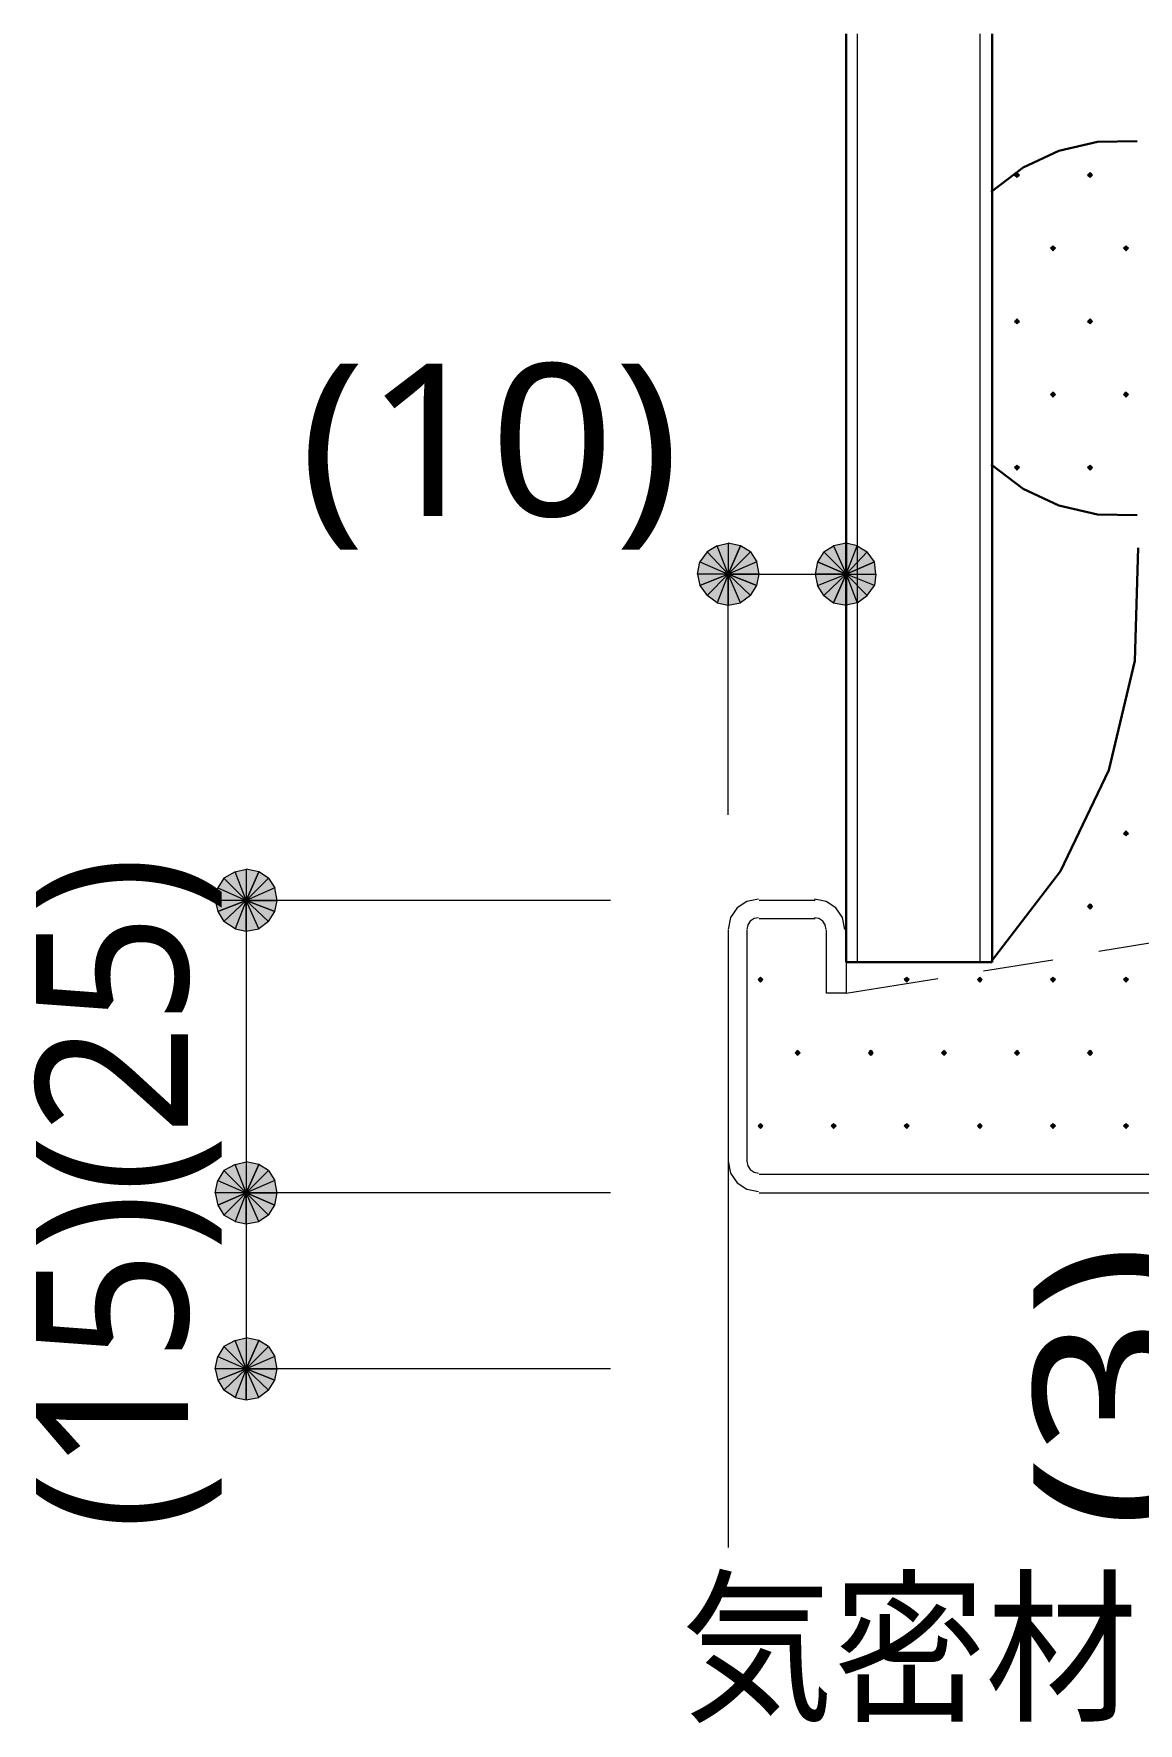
# Model space of a CAD drawing. Header units: millimetres. Extents: x 0 to 420, y 0 to 297.
# Drawn here: x 125.63 to 144.5, y 124.04 to 152.89 of the extents above; entities that cross this region are included whole.
import ezdxf
from ezdxf.enums import TextEntityAlignment as Align

# ---------------------------------------------------------------- set-up
doc = ezdxf.new("R2010")
doc.units = ezdxf.units.MM
doc.styles.add('kst32b', font='NotoSansJP-Variable.ttf')

msp = doc.modelspace()

# ---------------------------------------------------------------- hatches: boundary and pattern name
for points in [[(142.43, 150.516), (142.409, 150.495), (142.388, 150.474), (142.409, 150.453), (142.43, 150.431), (142.452, 150.453), (142.473, 150.474), (142.452, 150.495), (142.43, 150.516)], [(143.679, 150.516), (143.658, 150.495), (143.637, 150.474), (143.658, 150.453), (143.679, 150.431), (143.701, 150.453), (143.722, 150.474), (143.701, 150.495), (143.679, 150.516)], [(143.044, 149.267), (143.023, 149.246), (143.002, 149.225), (143.023, 149.204), (143.044, 149.183), (143.066, 149.204), (143.087, 149.225), (143.066, 149.246), (143.044, 149.267)], [(144.293, 149.267), (144.272, 149.246), (144.251, 149.225), (144.272, 149.204), (144.293, 149.183), (144.314, 149.204), (144.336, 149.225), (144.314, 149.246), (144.293, 149.267)], [(142.43, 148.018), (142.409, 147.997), (142.388, 147.976), (142.409, 147.955), (142.43, 147.934), (142.452, 147.955), (142.473, 147.976), (142.452, 147.997), (142.43, 148.018)], [(143.679, 148.018), (143.658, 147.997), (143.637, 147.976), (143.658, 147.955), (143.679, 147.934), (143.701, 147.955), (143.722, 147.976), (143.701, 147.997), (143.679, 148.018)], [(143.044, 146.77), (143.023, 146.748), (143.002, 146.727), (143.023, 146.706), (143.044, 146.685), (143.066, 146.706), (143.087, 146.727), (143.066, 146.748), (143.044, 146.77)], [(144.293, 146.77), (144.272, 146.748), (144.251, 146.727), (144.272, 146.706), (144.293, 146.685), (144.314, 146.706), (144.336, 146.727), (144.314, 146.748), (144.293, 146.77)], [(142.43, 145.521), (142.409, 145.5), (142.388, 145.479), (142.409, 145.457), (142.43, 145.436), (142.452, 145.457), (142.473, 145.479), (142.452, 145.5), (142.43, 145.521)], [(143.679, 145.521), (143.658, 145.5), (143.637, 145.479), (143.658, 145.457), (143.679, 145.436), (143.701, 145.457), (143.722, 145.479), (143.701, 145.5), (143.679, 145.521)], [(137.986, 143.468), (138.028, 143.658), (137.499, 143.658), (137.986, 143.468)], [(139.023, 143.87), (138.98, 143.658), (139.51, 143.658), (139.023, 143.87)], [(144.293, 139.277), (144.272, 139.255), (144.251, 139.234), (144.272, 139.213), (144.293, 139.192), (144.314, 139.213), (144.336, 139.234), (144.314, 139.255), (144.293, 139.277)], [(129.752, 137.901), (129.794, 138.091), (129.265, 138.091), (129.752, 137.901)], [(143.679, 138.028), (143.658, 138.007), (143.637, 137.985), (143.658, 137.964), (143.679, 137.943), (143.701, 137.964), (143.722, 137.985), (143.701, 138.007), (143.679, 138.028)], [(138.049, 136.779), (138.028, 136.758), (138.007, 136.737), (138.028, 136.715), (138.049, 136.694), (138.07, 136.715), (138.091, 136.737), (138.07, 136.758), (138.049, 136.779)], [(140.547, 136.779), (140.526, 136.758), (140.504, 136.737), (140.526, 136.715), (140.547, 136.694), (140.568, 136.715), (140.589, 136.737), (140.568, 136.758), (140.547, 136.779)], [(141.796, 136.779), (141.774, 136.758), (141.753, 136.737), (141.774, 136.715), (141.796, 136.694), (141.817, 136.715), (141.838, 136.737), (141.817, 136.758), (141.796, 136.779)], [(143.044, 136.779), (143.023, 136.758), (143.002, 136.737), (143.023, 136.715), (143.044, 136.694), (143.066, 136.715), (143.087, 136.737), (143.066, 136.758), (143.044, 136.779)], [(144.293, 136.779), (144.272, 136.758), (144.251, 136.737), (144.272, 136.715), (144.293, 136.694), (144.314, 136.715), (144.336, 136.737), (144.314, 136.758), (144.293, 136.779)], [(138.684, 135.53), (138.663, 135.509), (138.642, 135.488), (138.663, 135.467), (138.684, 135.446), (138.705, 135.467), (138.726, 135.488), (138.705, 135.509), (138.684, 135.53)], [(139.933, 135.53), (139.912, 135.509), (139.891, 135.488), (139.912, 135.467), (139.933, 135.446), (139.954, 135.467), (139.975, 135.488), (139.954, 135.509), (139.933, 135.53)], [(141.182, 135.53), (141.161, 135.509), (141.139, 135.488), (141.161, 135.467), (141.182, 135.446), (141.203, 135.467), (141.224, 135.488), (141.203, 135.509), (141.182, 135.53)], [(142.43, 135.53), (142.409, 135.509), (142.388, 135.488), (142.409, 135.467), (142.43, 135.446), (142.452, 135.467), (142.473, 135.488), (142.452, 135.509), (142.43, 135.53)], [(143.679, 135.53), (143.658, 135.509), (143.637, 135.488), (143.658, 135.467), (143.679, 135.446), (143.701, 135.467), (143.722, 135.488), (143.701, 135.509), (143.679, 135.53)], [(138.049, 134.281), (138.028, 134.26), (138.007, 134.239), (138.028, 134.218), (138.049, 134.197), (138.07, 134.218), (138.091, 134.239), (138.07, 134.26), (138.049, 134.281)], [(139.298, 134.281), (139.277, 134.26), (139.255, 134.239), (139.277, 134.218), (139.298, 134.197), (139.319, 134.218), (139.34, 134.239), (139.319, 134.26), (139.298, 134.281)], [(140.547, 134.281), (140.526, 134.26), (140.504, 134.239), (140.526, 134.218), (140.547, 134.197), (140.568, 134.218), (140.589, 134.239), (140.568, 134.26), (140.547, 134.281)], [(141.796, 134.281), (141.774, 134.26), (141.753, 134.239), (141.774, 134.218), (141.796, 134.197), (141.817, 134.218), (141.838, 134.239), (141.817, 134.26), (141.796, 134.281)], [(143.044, 134.281), (143.023, 134.26), (143.002, 134.239), (143.023, 134.218), (143.044, 134.197), (143.066, 134.218), (143.087, 134.239), (143.066, 134.26), (143.044, 134.281)], [(144.293, 134.281), (144.272, 134.26), (144.251, 134.239), (144.272, 134.218), (144.293, 134.197), (144.314, 134.218), (144.336, 134.239), (144.314, 134.26), (144.293, 134.281)], [(129.752, 132.884), (129.794, 133.096), (129.265, 133.096), (129.752, 132.884)], [(129.752, 129.9), (129.794, 130.09), (129.265, 130.09), (129.752, 129.9)]]:
    msp.add_hatch(color=7).paths.add_polyline_path(points)
h = msp.add_hatch(color=7)
h.paths.add_polyline_path([(137.139, 144.039), (137.012, 143.87), (137.499, 143.658), (137.139, 144.039)])
h.paths.add_polyline_path([(137.012, 143.87), (137.499, 143.658), (136.97, 143.658), (137.012, 143.87)])
h.paths.add_polyline_path([(137.499, 143.658), (136.97, 143.658), (137.012, 143.468), (137.499, 143.658)])
h = msp.add_hatch(color=7)
h.paths.add_polyline_path([(137.71, 144.145), (137.499, 144.187), (137.499, 143.658), (137.71, 144.145)])
h.paths.add_polyline_path([(137.499, 144.187), (137.499, 143.658), (137.308, 144.145), (137.499, 144.187)])
h.paths.add_polyline_path([(137.499, 143.658), (137.308, 144.145), (137.139, 144.039), (137.499, 143.658)])
h = msp.add_hatch(color=7)
h.paths.add_polyline_path([(138.028, 143.658), (137.986, 143.87), (137.499, 143.658), (138.028, 143.658)])
h.paths.add_polyline_path([(137.986, 143.87), (137.499, 143.658), (137.88, 144.039), (137.986, 143.87)])
h.paths.add_polyline_path([(137.499, 143.658), (137.88, 144.039), (137.71, 144.145), (137.499, 143.658)])
h = msp.add_hatch(color=7)
h.paths.add_polyline_path([(139.51, 144.187), (139.298, 144.145), (139.51, 143.658), (139.51, 144.187)])
h.paths.add_polyline_path([(139.298, 144.145), (139.51, 143.658), (139.129, 144.039), (139.298, 144.145)])
h.paths.add_polyline_path([(139.51, 143.658), (139.129, 144.039), (139.023, 143.87), (139.51, 143.658)])
h = msp.add_hatch(color=7)
h.paths.add_polyline_path([(139.996, 143.87), (139.869, 144.039), (139.51, 143.658), (139.996, 143.87)])
h.paths.add_polyline_path([(139.869, 144.039), (139.51, 143.658), (139.7, 144.145), (139.869, 144.039)])
h.paths.add_polyline_path([(139.51, 143.658), (139.7, 144.145), (139.51, 144.187), (139.51, 143.658)])
h = msp.add_hatch(color=7)
h.paths.add_polyline_path([(137.012, 143.468), (137.139, 143.298), (137.499, 143.658), (137.012, 143.468)])
h.paths.add_polyline_path([(137.139, 143.298), (137.499, 143.658), (137.308, 143.171), (137.139, 143.298)])
h.paths.add_polyline_path([(137.499, 143.658), (137.308, 143.171), (137.499, 143.129), (137.499, 143.658)])
h = msp.add_hatch(color=7)
h.paths.add_polyline_path([(137.499, 143.129), (137.71, 143.171), (137.499, 143.658), (137.499, 143.129)])
h.paths.add_polyline_path([(137.71, 143.171), (137.499, 143.658), (137.88, 143.298), (137.71, 143.171)])
h.paths.add_polyline_path([(137.499, 143.658), (137.88, 143.298), (137.986, 143.468), (137.499, 143.658)])
h = msp.add_hatch(color=7)
h.paths.add_polyline_path([(138.98, 143.658), (139.023, 143.468), (139.51, 143.658), (138.98, 143.658)])
h.paths.add_polyline_path([(139.023, 143.468), (139.51, 143.658), (139.129, 143.298), (139.023, 143.468)])
h.paths.add_polyline_path([(139.51, 143.658), (139.129, 143.298), (139.298, 143.171), (139.51, 143.658)])
h = msp.add_hatch(color=7)
h.paths.add_polyline_path([(139.298, 143.171), (139.51, 143.129), (139.51, 143.658), (139.298, 143.171)])
h.paths.add_polyline_path([(139.51, 143.129), (139.51, 143.658), (139.7, 143.171), (139.51, 143.129)])
h.paths.add_polyline_path([(139.51, 143.658), (139.7, 143.171), (139.869, 143.298), (139.51, 143.658)])
h = msp.add_hatch(color=7)
h.paths.add_polyline_path([(139.869, 143.298), (139.996, 143.468), (139.51, 143.658), (139.869, 143.298)])
h.paths.add_polyline_path([(139.996, 143.468), (139.51, 143.658), (140.018, 143.658), (139.996, 143.468)])
h.paths.add_polyline_path([(139.51, 143.658), (140.018, 143.658), (139.996, 143.87), (139.51, 143.658)])
h = msp.add_hatch(color=7)
h.paths.add_polyline_path([(128.884, 138.472), (128.778, 138.303), (129.265, 138.091), (128.884, 138.472)])
h.paths.add_polyline_path([(128.778, 138.303), (129.265, 138.091), (128.736, 138.091), (128.778, 138.303)])
h.paths.add_polyline_path([(129.265, 138.091), (128.736, 138.091), (128.778, 137.901), (129.265, 138.091)])
h = msp.add_hatch(color=7)
h.paths.add_polyline_path([(129.477, 138.578), (129.265, 138.621), (129.265, 138.091), (129.477, 138.578)])
h.paths.add_polyline_path([(129.265, 138.621), (129.265, 138.091), (129.074, 138.578), (129.265, 138.621)])
h.paths.add_polyline_path([(129.265, 138.091), (129.074, 138.578), (128.884, 138.472), (129.265, 138.091)])
h = msp.add_hatch(color=7)
h.paths.add_polyline_path([(129.794, 138.091), (129.752, 138.303), (129.265, 138.091), (129.794, 138.091)])
h.paths.add_polyline_path([(129.752, 138.303), (129.265, 138.091), (129.646, 138.472), (129.752, 138.303)])
h.paths.add_polyline_path([(129.265, 138.091), (129.646, 138.472), (129.477, 138.578), (129.265, 138.091)])
h = msp.add_hatch(color=7)
h.paths.add_polyline_path([(128.778, 137.901), (128.884, 137.731), (129.265, 138.091), (128.778, 137.901)])
h.paths.add_polyline_path([(128.884, 137.731), (129.265, 138.091), (129.074, 137.604), (128.884, 137.731)])
h.paths.add_polyline_path([(129.265, 138.091), (129.074, 137.604), (129.265, 137.562), (129.265, 138.091)])
h = msp.add_hatch(color=7)
h.paths.add_polyline_path([(129.265, 137.562), (129.477, 137.604), (129.265, 138.091), (129.265, 137.562)])
h.paths.add_polyline_path([(129.477, 137.604), (129.265, 138.091), (129.646, 137.731), (129.477, 137.604)])
h.paths.add_polyline_path([(129.265, 138.091), (129.646, 137.731), (129.752, 137.901), (129.265, 138.091)])
h = msp.add_hatch(color=7)
h.paths.add_polyline_path([(129.477, 133.583), (129.265, 133.625), (129.265, 133.096), (129.477, 133.583)])
h.paths.add_polyline_path([(129.265, 133.625), (129.265, 133.096), (129.074, 133.583), (129.265, 133.625)])
h.paths.add_polyline_path([(129.265, 133.096), (129.074, 133.583), (128.884, 133.477), (129.265, 133.096)])
h = msp.add_hatch(color=7)
h.paths.add_polyline_path([(129.794, 133.096), (129.752, 133.308), (129.265, 133.096), (129.794, 133.096)])
h.paths.add_polyline_path([(129.752, 133.308), (129.265, 133.096), (129.646, 133.477), (129.752, 133.308)])
h.paths.add_polyline_path([(129.265, 133.096), (129.646, 133.477), (129.477, 133.583), (129.265, 133.096)])
h = msp.add_hatch(color=7)
h.paths.add_polyline_path([(128.884, 133.477), (128.778, 133.308), (129.265, 133.096), (128.884, 133.477)])
h.paths.add_polyline_path([(128.778, 133.308), (129.265, 133.096), (128.736, 133.096), (128.778, 133.308)])
h.paths.add_polyline_path([(129.265, 133.096), (128.736, 133.096), (128.778, 132.884), (129.265, 133.096)])
h = msp.add_hatch(color=7)
h.paths.add_polyline_path([(128.778, 132.884), (128.884, 132.715), (129.265, 133.096), (128.778, 132.884)])
h.paths.add_polyline_path([(128.884, 132.715), (129.265, 133.096), (129.074, 132.609), (128.884, 132.715)])
h.paths.add_polyline_path([(129.265, 133.096), (129.074, 132.609), (129.265, 132.567), (129.265, 133.096)])
h = msp.add_hatch(color=7)
h.paths.add_polyline_path([(129.265, 132.567), (129.477, 132.609), (129.265, 133.096), (129.265, 132.567)])
h.paths.add_polyline_path([(129.477, 132.609), (129.265, 133.096), (129.646, 132.715), (129.477, 132.609)])
h.paths.add_polyline_path([(129.265, 133.096), (129.646, 132.715), (129.752, 132.884), (129.265, 133.096)])
h = msp.add_hatch(color=7)
h.paths.add_polyline_path([(128.884, 130.471), (128.778, 130.302), (129.265, 130.09), (128.884, 130.471)])
h.paths.add_polyline_path([(128.778, 130.302), (129.265, 130.09), (128.736, 130.09), (128.778, 130.302)])
h.paths.add_polyline_path([(129.265, 130.09), (128.736, 130.09), (128.778, 129.9), (129.265, 130.09)])
h = msp.add_hatch(color=7)
h.paths.add_polyline_path([(129.477, 130.577), (129.265, 130.619), (129.265, 130.09), (129.477, 130.577)])
h.paths.add_polyline_path([(129.265, 130.619), (129.265, 130.09), (129.074, 130.577), (129.265, 130.619)])
h.paths.add_polyline_path([(129.265, 130.09), (129.074, 130.577), (128.884, 130.471), (129.265, 130.09)])
h = msp.add_hatch(color=7)
h.paths.add_polyline_path([(129.794, 130.09), (129.752, 130.302), (129.265, 130.09), (129.794, 130.09)])
h.paths.add_polyline_path([(129.752, 130.302), (129.265, 130.09), (129.646, 130.471), (129.752, 130.302)])
h.paths.add_polyline_path([(129.265, 130.09), (129.646, 130.471), (129.477, 130.577), (129.265, 130.09)])
h = msp.add_hatch(color=7)
h.paths.add_polyline_path([(128.778, 129.9), (128.884, 129.73), (129.265, 130.09), (128.778, 129.9)])
h.paths.add_polyline_path([(128.884, 129.73), (129.265, 130.09), (129.074, 129.604), (128.884, 129.73)])
h.paths.add_polyline_path([(129.265, 130.09), (129.074, 129.604), (129.265, 129.561), (129.265, 130.09)])
h = msp.add_hatch(color=7)
h.paths.add_polyline_path([(129.265, 129.561), (129.477, 129.604), (129.265, 130.09), (129.265, 129.561)])
h.paths.add_polyline_path([(129.477, 129.604), (129.265, 130.09), (129.646, 129.73), (129.477, 129.604)])
h.paths.add_polyline_path([(129.265, 130.09), (129.646, 129.73), (129.752, 129.9), (129.265, 130.09)])

# ---------------------------------------------------------------- linework, layer by layer
at = {"lineweight": 30}
for points in [[(139.51, 152.887), (139.51, 137.033)], [(142.007, 152.887), (142.007, 137.033)], [(144.486, 151.054), (143.803, 151.042), (143.146, 150.889), (142.535, 150.601), (141.992, 150.187)], [(141.992, 145.532), (142.535, 145.118), (143.146, 144.831), (143.803, 144.677), (144.486, 144.666)], [(141.997, 137.051), (143.174, 138.588), (143.997, 140.316), (144.446, 142.178), (144.498, 144.112)], [(139.51, 137.033), (142.007, 137.033)]]:
    msp.add_lwpolyline(points, dxfattribs=at)
at = {"lineweight": 13}
for points in [[(139.7, 152.887), (139.7, 137.033)], [(141.796, 152.887), (141.796, 137.033)], [(137.499, 139.552), (137.499, 143.7)], [(137.499, 143.658), (139.51, 143.658)], [(135.488, 138.091), (129.265, 138.091)], [(129.265, 138.091), (129.265, 133.096), (129.265, 130.09)], [(138.017, 138.112), (137.815, 138.072), (137.651, 137.961), (137.539, 137.796), (137.499, 137.594)], [(138.98, 138.091), (138.028, 138.091)], [(139.488, 137.594), (139.448, 137.796), (139.336, 137.961), (139.172, 138.072), (138.97, 138.112)], [(138.017, 137.795), (137.939, 137.779), (137.875, 137.736), (137.832, 137.672), (137.816, 137.594)], [(138.98, 137.774), (138.028, 137.774)], [(139.171, 137.594), (139.155, 137.672), (139.112, 137.736), (139.048, 137.779), (138.97, 137.795)], [(137.499, 137.583), (137.499, 133.625)], [(137.816, 137.583), (137.816, 133.625)], [(139.171, 137.583), (139.171, 136.504)], [(139.51, 137.583), (139.51, 136.504), (139.171, 136.504)], [(143.828, 137.223), (145.013, 137.414)], [(141.859, 136.885), (143.044, 137.075)], [(139.51, 136.504), (141.076, 136.758)], [(137.499, 133.636), (137.539, 133.434), (137.651, 133.269), (137.815, 133.158), (138.017, 133.117)], [(137.499, 133.625), (137.499, 127.042)], [(137.816, 133.636), (137.832, 133.557), (137.875, 133.494), (137.939, 133.45), (138.017, 133.435)], [(138.028, 133.413), (145.902, 133.413)], [(135.488, 133.096), (129.265, 133.096)], [(138.028, 133.096), (145.902, 133.096)], [(135.488, 130.09), (129.265, 130.09)]]:
    msp.add_lwpolyline(points, dxfattribs=at)
at = {"lineweight": 0}
for points in [[(142.43, 150.516), (142.409, 150.495), (142.388, 150.474), (142.409, 150.453), (142.43, 150.431), (142.452, 150.453), (142.473, 150.474), (142.452, 150.495)], [(143.679, 150.516), (143.658, 150.495), (143.637, 150.474), (143.658, 150.453), (143.679, 150.431), (143.701, 150.453), (143.722, 150.474), (143.701, 150.495)], [(143.044, 149.267), (143.023, 149.246), (143.002, 149.225), (143.023, 149.204), (143.044, 149.183), (143.066, 149.204), (143.087, 149.225), (143.066, 149.246)], [(144.293, 149.267), (144.272, 149.246), (144.251, 149.225), (144.272, 149.204), (144.293, 149.183), (144.314, 149.204), (144.336, 149.225), (144.314, 149.246)], [(142.43, 148.018), (142.409, 147.997), (142.388, 147.976), (142.409, 147.955), (142.43, 147.934), (142.452, 147.955), (142.473, 147.976), (142.452, 147.997)], [(143.679, 148.018), (143.658, 147.997), (143.637, 147.976), (143.658, 147.955), (143.679, 147.934), (143.701, 147.955), (143.722, 147.976), (143.701, 147.997)], [(143.044, 146.77), (143.023, 146.748), (143.002, 146.727), (143.023, 146.706), (143.044, 146.685), (143.066, 146.706), (143.087, 146.727), (143.066, 146.748)], [(144.293, 146.77), (144.272, 146.748), (144.251, 146.727), (144.272, 146.706), (144.293, 146.685), (144.314, 146.706), (144.336, 146.727), (144.314, 146.748)], [(142.43, 145.521), (142.409, 145.5), (142.388, 145.479), (142.409, 145.457), (142.43, 145.436), (142.452, 145.457), (142.473, 145.479), (142.452, 145.5)], [(143.679, 145.521), (143.658, 145.5), (143.637, 145.479), (143.658, 145.457), (143.679, 145.436), (143.701, 145.457), (143.722, 145.479), (143.701, 145.5)], [(137.139, 144.039), (137.012, 143.87), (137.499, 143.658)], [(137.499, 143.658), (137.308, 144.145), (137.139, 144.039)], [(137.499, 144.187), (137.499, 143.658), (137.308, 144.145)], [(137.71, 144.145), (137.499, 144.187), (137.499, 143.658)], [(137.499, 143.658), (137.88, 144.039), (137.71, 144.145)], [(137.986, 143.87), (137.499, 143.658), (137.88, 144.039)], [(139.51, 143.658), (139.129, 144.039), (139.023, 143.87)], [(139.298, 144.145), (139.51, 143.658), (139.129, 144.039)], [(139.51, 144.187), (139.298, 144.145), (139.51, 143.658)], [(139.51, 143.658), (139.7, 144.145), (139.51, 144.187)], [(139.869, 144.039), (139.51, 143.658), (139.7, 144.145)], [(139.996, 143.87), (139.869, 144.039), (139.51, 143.658)], [(137.012, 143.87), (137.499, 143.658), (136.97, 143.658)], [(137.499, 143.658), (136.97, 143.658), (137.012, 143.468)], [(137.012, 143.468), (137.139, 143.298), (137.499, 143.658)], [(137.139, 143.298), (137.499, 143.658), (137.308, 143.171)], [(137.499, 143.658), (137.308, 143.171), (137.499, 143.129)], [(138.028, 143.658), (137.986, 143.87), (137.499, 143.658)], [(137.499, 143.129), (137.71, 143.171), (137.499, 143.658)], [(137.71, 143.171), (137.499, 143.658), (137.88, 143.298)], [(137.499, 143.658), (137.88, 143.298), (137.986, 143.468)], [(137.986, 143.468), (138.028, 143.658), (137.499, 143.658)], [(139.023, 143.87), (138.98, 143.658), (139.51, 143.658)], [(138.98, 143.658), (139.023, 143.468), (139.51, 143.658)], [(139.023, 143.468), (139.51, 143.658), (139.129, 143.298)], [(139.51, 143.658), (139.129, 143.298), (139.298, 143.171)], [(139.298, 143.171), (139.51, 143.129), (139.51, 143.658)], [(139.51, 143.658), (140.018, 143.658), (139.996, 143.87)], [(139.51, 143.129), (139.51, 143.658), (139.7, 143.171)], [(139.51, 143.658), (139.7, 143.171), (139.869, 143.298)], [(139.869, 143.298), (139.996, 143.468), (139.51, 143.658)], [(139.996, 143.468), (139.51, 143.658), (140.018, 143.658)], [(144.293, 139.277), (144.272, 139.255), (144.251, 139.234), (144.272, 139.213), (144.293, 139.192), (144.314, 139.213), (144.336, 139.234), (144.314, 139.255)], [(128.884, 138.472), (128.778, 138.303), (129.265, 138.091)], [(129.265, 138.091), (129.074, 138.578), (128.884, 138.472)], [(129.265, 138.621), (129.265, 138.091), (129.074, 138.578)], [(129.477, 138.578), (129.265, 138.621), (129.265, 138.091)], [(129.265, 138.091), (129.646, 138.472), (129.477, 138.578)], [(129.752, 138.303), (129.265, 138.091), (129.646, 138.472)], [(128.778, 138.303), (129.265, 138.091), (128.736, 138.091)], [(129.794, 138.091), (129.752, 138.303), (129.265, 138.091)], [(129.265, 138.091), (128.736, 138.091), (128.778, 137.901)], [(128.778, 137.901), (128.884, 137.731), (129.265, 138.091)], [(128.884, 137.731), (129.265, 138.091), (129.074, 137.604)], [(129.265, 138.091), (129.074, 137.604), (129.265, 137.562)], [(129.265, 137.562), (129.477, 137.604), (129.265, 138.091)], [(129.477, 137.604), (129.265, 138.091), (129.646, 137.731)], [(129.265, 138.091), (129.646, 137.731), (129.752, 137.901)], [(129.752, 137.901), (129.794, 138.091), (129.265, 138.091)], [(143.679, 138.028), (143.658, 138.007), (143.637, 137.985), (143.658, 137.964), (143.679, 137.943), (143.701, 137.964), (143.722, 137.985), (143.701, 138.007)], [(138.049, 136.779), (138.028, 136.758), (138.007, 136.737), (138.028, 136.715), (138.049, 136.694), (138.07, 136.715), (138.091, 136.737), (138.07, 136.758)], [(140.547, 136.779), (140.526, 136.758), (140.504, 136.737), (140.526, 136.715), (140.547, 136.694), (140.568, 136.715), (140.589, 136.737), (140.568, 136.758)], [(141.796, 136.779), (141.774, 136.758), (141.753, 136.737), (141.774, 136.715), (141.796, 136.694), (141.817, 136.715), (141.838, 136.737), (141.817, 136.758)], [(143.044, 136.779), (143.023, 136.758), (143.002, 136.737), (143.023, 136.715), (143.044, 136.694), (143.066, 136.715), (143.087, 136.737), (143.066, 136.758)], [(144.293, 136.779), (144.272, 136.758), (144.251, 136.737), (144.272, 136.715), (144.293, 136.694), (144.314, 136.715), (144.336, 136.737), (144.314, 136.758)], [(138.684, 135.53), (138.663, 135.509), (138.642, 135.488), (138.663, 135.467), (138.684, 135.446), (138.705, 135.467), (138.726, 135.488), (138.705, 135.509)], [(139.933, 135.53), (139.912, 135.509), (139.891, 135.488), (139.912, 135.467), (139.933, 135.446), (139.954, 135.467), (139.975, 135.488), (139.954, 135.509)], [(141.182, 135.53), (141.161, 135.509), (141.139, 135.488), (141.161, 135.467), (141.182, 135.446), (141.203, 135.467), (141.224, 135.488), (141.203, 135.509)], [(142.43, 135.53), (142.409, 135.509), (142.388, 135.488), (142.409, 135.467), (142.43, 135.446), (142.452, 135.467), (142.473, 135.488), (142.452, 135.509)], [(143.679, 135.53), (143.658, 135.509), (143.637, 135.488), (143.658, 135.467), (143.679, 135.446), (143.701, 135.467), (143.722, 135.488), (143.701, 135.509)], [(138.049, 134.281), (138.028, 134.26), (138.007, 134.239), (138.028, 134.218), (138.049, 134.197), (138.07, 134.218), (138.091, 134.239), (138.07, 134.26)], [(139.298, 134.281), (139.277, 134.26), (139.255, 134.239), (139.277, 134.218), (139.298, 134.197), (139.319, 134.218), (139.34, 134.239), (139.319, 134.26)], [(140.547, 134.281), (140.526, 134.26), (140.504, 134.239), (140.526, 134.218), (140.547, 134.197), (140.568, 134.218), (140.589, 134.239), (140.568, 134.26)], [(141.796, 134.281), (141.774, 134.26), (141.753, 134.239), (141.774, 134.218), (141.796, 134.197), (141.817, 134.218), (141.838, 134.239), (141.817, 134.26)], [(143.044, 134.281), (143.023, 134.26), (143.002, 134.239), (143.023, 134.218), (143.044, 134.197), (143.066, 134.218), (143.087, 134.239), (143.066, 134.26)], [(144.293, 134.281), (144.272, 134.26), (144.251, 134.239), (144.272, 134.218), (144.293, 134.197), (144.314, 134.218), (144.336, 134.239), (144.314, 134.26)], [(129.265, 133.096), (129.074, 133.583), (128.884, 133.477)], [(129.265, 133.625), (129.265, 133.096), (129.074, 133.583)], [(129.477, 133.583), (129.265, 133.625), (129.265, 133.096)], [(129.265, 133.096), (129.646, 133.477), (129.477, 133.583)], [(128.778, 133.308), (129.265, 133.096), (128.736, 133.096)], [(128.884, 133.477), (128.778, 133.308), (129.265, 133.096)], [(129.752, 133.308), (129.265, 133.096), (129.646, 133.477)], [(129.794, 133.096), (129.752, 133.308), (129.265, 133.096)], [(129.265, 133.096), (128.736, 133.096), (128.778, 132.884)], [(128.778, 132.884), (128.884, 132.715), (129.265, 133.096)], [(128.884, 132.715), (129.265, 133.096), (129.074, 132.609)], [(129.265, 133.096), (129.074, 132.609), (129.265, 132.567)], [(129.265, 132.567), (129.477, 132.609), (129.265, 133.096)], [(129.477, 132.609), (129.265, 133.096), (129.646, 132.715)], [(129.265, 133.096), (129.646, 132.715), (129.752, 132.884)], [(129.752, 132.884), (129.794, 133.096), (129.265, 133.096)], [(128.884, 130.471), (128.778, 130.302), (129.265, 130.09)], [(129.265, 130.09), (129.074, 130.577), (128.884, 130.471)], [(129.265, 130.619), (129.265, 130.09), (129.074, 130.577)], [(129.477, 130.577), (129.265, 130.619), (129.265, 130.09)], [(129.265, 130.09), (129.646, 130.471), (129.477, 130.577)], [(129.752, 130.302), (129.265, 130.09), (129.646, 130.471)], [(128.778, 130.302), (129.265, 130.09), (128.736, 130.09)], [(129.794, 130.09), (129.752, 130.302), (129.265, 130.09)], [(129.265, 130.09), (128.736, 130.09), (128.778, 129.9)], [(128.778, 129.9), (128.884, 129.73), (129.265, 130.09)], [(128.884, 129.73), (129.265, 130.09), (129.074, 129.604)], [(129.265, 130.09), (129.074, 129.604), (129.265, 129.561)], [(129.265, 129.561), (129.477, 129.604), (129.265, 130.09)], [(129.477, 129.604), (129.265, 130.09), (129.646, 129.73)], [(129.265, 130.09), (129.646, 129.73), (129.752, 129.9)], [(129.752, 129.9), (129.794, 130.09), (129.265, 130.09)]]:
    msp.add_lwpolyline(points, close=True, dxfattribs=at)

# ---------------------------------------------------------------- texts
at = {"style": 'kst32b'}
for s, height, p, p2 in [('(10)', 2.5989, (130.175, 144.653), (136.672, 144.653)), ('(15)(25)', 2.5989, (128.27, 127.339), (128.27, 138.852)), ('(3)', 2.5989, (145.309, 127.36), (145.309, 132.233)), ('気密材', 2.0791, (136.694, 124.291), (144.491, 124.291))]:
    msp.add_text(s, height=height, dxfattribs=at).set_placement(p, p2, align=Align.FIT)

doc.saveas('drawing.dxf')
